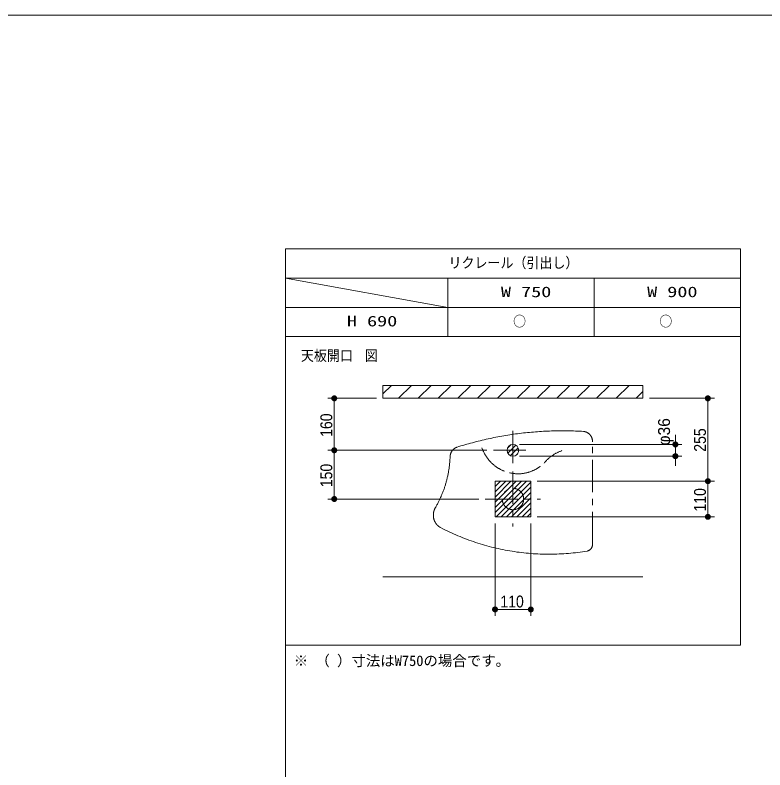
# Model space of a CAD drawing. Units: millimetres, scale not verified. Extents: x -6062 to 6062, y -3045 to 3045.
# Drawn here: x -3755 to -1447, y 446 to 2770 of the extents above; entities that cross this region are included whole.
import ezdxf
from ezdxf.enums import TextEntityAlignment as Align

# ---------------------------------------------------------------- set-up
doc = ezdxf.new("R2010")
doc.units = ezdxf.units.MM
doc.header["$LTSCALE"] = 20
doc.linetypes.add('CHAIN1', pattern=[8, 5, -1, 1, -1])
for name, color, linetype, lineweight in [('0-0_1図面枠', 7, 'Continuous', 9), ('0-2_2寸法-2', 7, 'Continuous', 9), ('0-3_0', 7, 'Continuous', 9), ('0-4_2寸法-1', 7, 'Continuous', 9), ('0-5_3一般', 7, 'Continuous', 9)]:
    doc.layers.add(name, color=color, linetype=linetype, lineweight=lineweight)
doc.styles.add('ＭＳ ゴシック', font='')
doc.styles.add('ＭＳ Ｐゴシック', font='')
doc.styles.get('ＭＳ ゴシック').set_extended_font_data('MS Gothic')
doc.styles.get('ＭＳ Ｐゴシック').set_extended_font_data('MS PGothic')

# ---------------------------------------------------------------- blocks, each defined once
blk = doc.blocks.new('グループ-2')
at = {"layer": '0-0_1図面枠'}
blk.add_lwpolyline([(-80000, 55400), (80000, 55400), (80000, -55400), (-80000, -55400)], close=True, dxfattribs=at)
blk = doc.blocks.new('図面枠')
at = {"layer": '0-0_1図面枠'}
blk.add_blockref('グループ-2', (0, 0), dxfattribs=at)
blk = doc.blocks.new('グループ-4')
at = {"layer": '0-0_1図面枠'}
for p, q in [((-22700, 41000), (-22700, -48600)), ((5300, 39200), (-22700, 39200)), ((-22700, 39200), (-12700, 37400)), ((-12700, 35600), (-12700, 39200)), ((-3700, 35600), (-3700, 39200)), ((-22700, 37400), (5300, 37400))]:
    blk.add_line(p, q, dxfattribs=at)
for points in [[(-22700, 41000), (5300, 41000), (5300, 35600), (-22700, 35600)], [(-22700, 35600), (5300, 35600), (5300, 16600), (-22700, 16600)]]:
    blk.add_lwpolyline(points, close=True, dxfattribs=at)
blk = doc.blocks.new('_Dot')
at = {"layer": '0-3_0'}
for p, q in [((-10, 0), (-20, 0)), ((9.78, 2), (-9.78, 2)), ((7.99, 6), (-7.99, 6)), ((9.16, -3.98), (-9.16, -3.98)), ((6, -7.98), (-6, -7.98))]:
    blk.add_line(p, q, dxfattribs=at)
for points in [[(10, 0), (9.92, 1.25), (9.69, 2.49), (9.3, 3.68), (8.76, 4.82), (8.09, 5.88), (7.29, 6.85), (6.37, 7.71), (5.36, 8.44), (4.26, 9.05), (3.09, 9.51), (1.87, 9.82), (0.63, 9.98), (-0.63, 9.98), (-1.87, 9.82), (-3.09, 9.51), (-4.26, 9.05), (-5.36, 8.44), (-6.37, 7.71), (-7.29, 6.85), (-8.09, 5.88), (-8.76, 4.82), (-9.3, 3.68), (-9.69, 2.49), (-9.92, 1.25), (-10, 0), (0, 0)], [(-10, 0), (-9.92, -1.25), (-9.69, -2.49), (-9.3, -3.68), (-8.76, -4.82), (-8.09, -5.88), (-7.29, -6.85), (-6.37, -7.71), (-5.36, -8.44), (-4.26, -9.05), (-3.09, -9.51), (-1.87, -9.82), (-0.63, -9.98), (0.63, -9.98), (1.87, -9.82), (3.09, -9.51), (4.26, -9.05), (5.36, -8.44), (6.37, -7.71), (7.29, -6.85), (8.09, -5.88), (8.76, -4.82), (9.3, -3.68), (9.69, -2.49), (9.92, -1.25), (10, 0), (0, 0)]]:
    blk.add_lwpolyline(points, close=True, dxfattribs=at)

msp = doc.modelspace()

# ---------------------------------------------------------------- linework, layer by layer
at = {"layer": '0-2_2寸法-2'}
for p, q in [((-1722.5, 1463.01), (-1722.5, 1478.01)), ((-2202.5, 1448), (-1702.5, 1448)), ((-1722.5, 1412), (-1722.5, 1448)), ((-2202.5, 1412), (-1702.5, 1412)), ((-1722.5, 1396.99), (-1722.5, 1381.99))]:
    msp.add_line(p, q, dxfattribs=at)
at = {"layer": '0-4_2寸法-1'}
for p, q in [((-2642.5, 1590), (-2792.5, 1590)), ((-1802.5, 1590), (-1602.5, 1590)), ((-2772.5, 1445.01), (-2772.5, 1574.99)), ((-1622.5, 1350.01), (-1622.5, 1574.99)), ((-2302.5, 1430), (-2792.5, 1430)), ((-2302.5, 1430), (-2792.5, 1430)), ((-2772.5, 1414.99), (-2772.5, 1295.01)), ((-2147.5, 1335), (-1602.5, 1335)), ((-2147.5, 1335), (-1602.5, 1335)), ((-1622.5, 1240.01), (-1622.5, 1319.99)), ((-2327.5, 1280), (-2792.5, 1280)), ((-2147.5, 1225), (-1602.5, 1225)), ((-2277.5, 1205), (-2277.5, 920)), ((-2167.5, 1205), (-2167.5, 920)), ((-2182.51, 940), (-2262.49, 940))]:
    msp.add_line(p, q, dxfattribs=at)
at = {"layer": '0-5_3一般'}
for p, q in [((-2622.5, 1603.4), (-2595.9, 1630)), ((-2574.94, 1590), (-2534.94, 1630)), ((-2513.98, 1590), (-2473.98, 1630)), ((-2453.02, 1590), (-2413.02, 1630)), ((-2392.06, 1590), (-2352.06, 1630)), ((-2331.1, 1590), (-2291.1, 1630)), ((-2270.14, 1590), (-2230.14, 1630)), ((-2209.18, 1590), (-2169.18, 1630)), ((-2148.22, 1590), (-2108.22, 1630)), ((-2087.26, 1590), (-2047.26, 1630)), ((-2026.3, 1590), (-1986.3, 1630)), ((-1965.34, 1590), (-1925.34, 1630)), ((-1904.38, 1590), (-1864.38, 1630)), ((-1843.42, 1590), (-1822.5, 1610.92)), ((-2622.5, 1590), (-1822.5, 1590)), ((-2239.36, 1436.14), (-2228.64, 1446.86)), ((-2238.17, 1421.33), (-2213.83, 1445.67)), ((-2229.87, 1413.63), (-2206.13, 1437.37)), ((-2212.31, 1415.19), (-2207.69, 1419.81)), ((-2277.5, 1334), (-2276.5, 1335)), ((-2277.5, 1318), (-2260.5, 1335)), ((-2277.5, 1302), (-2244.5, 1335)), ((-2277.5, 1286), (-2228.5, 1335)), ((-2277.5, 1270), (-2212.5, 1335)), ((-2277.5, 1254), (-2196.5, 1335)), ((-2277.5, 1238), (-2180.5, 1335)), ((-2274.5, 1225), (-2167.5, 1332)), ((-2258.5, 1225), (-2167.5, 1316)), ((-2242.5, 1225), (-2167.5, 1300)), ((-2226.5, 1225), (-2167.5, 1284)), ((-2210.5, 1225), (-2167.5, 1268)), ((-2194.5, 1225), (-2167.5, 1252)), ((-2178.5, 1225), (-2167.5, 1236)), ((-2622.5, 1040), (-1822.5, 1040)), ((-2622.5, 1040), (-1822.5, 1040))]:
    msp.add_line(p, q, dxfattribs=at)
at = {"layer": '0-5_3一般', "linetype": 'CHAIN1'}
for p, q in [((-2222.5, 1490), (-2222.5, 1370)), ((-2316.73, 1434.48), (-2318.05, 1437.96)), ((-2282.5, 1430), (-2162.5, 1430)), ((-2222.5, 1365), (-2222.5, 1195)), ((-2307.5, 1280), (-2137.5, 1280))]:
    msp.add_line(p, q, dxfattribs=at)
at = {"layer": '0-5_3一般'}
for points in [[(-2622.5, 1630), (-1822.5, 1630), (-1822.5, 1590), (-2622.5, 1590)], [(-2277.5, 1335), (-2167.5, 1335), (-2167.5, 1225), (-2277.5, 1225)], [(-2277.5, 1335), (-2167.5, 1335), (-2167.5, 1225), (-2277.5, 1225)]]:
    msp.add_lwpolyline(points, close=True, dxfattribs=at)
at = {"layer": '0-5_3一般', "linetype": 'CHAIN1'}
for points in [[(-2110.14, 1489.25), (-2116.28, 1489), (-2122.42, 1488.71), (-2128.56, 1488.39), (-2134.69, 1488.04), (-2140.83, 1487.65), (-2146.96, 1487.22), (-2153.09, 1486.76), (-2159.22, 1486.26), (-2165.35, 1485.73), (-2171.47, 1485.16), (-2177.59, 1484.56), (-2183.71, 1483.92), (-2189.82, 1483.25), (-2195.93, 1482.54), (-2202.04, 1481.79), (-2208.14, 1481.01), (-2214.24, 1480.2), (-2220.33, 1479.35), (-2226.42, 1478.47), (-2232.51, 1477.55), (-2238.59, 1476.59), (-2244.67, 1475.6), (-2250.74, 1474.58), (-2256.8, 1473.52), (-2262.86, 1472.42), (-2268.92, 1471.29), (-2274.97, 1470.13), (-2281.01, 1468.93), (-2287.05, 1467.69), (-2293.08, 1466.43), (-2299.1, 1465.12), (-2305.12, 1463.78), (-2311.13, 1462.41), (-2317.14, 1461), (-2323.13, 1459.56), (-2329.12, 1458.08), (-2335.11, 1456.57), (-2341.08, 1455.03), (-2347.05, 1453.44)], [(-1991.08, 1482.93), (-1991.68, 1483.34), (-1992.29, 1483.73), (-1992.9, 1484.1), (-1993.52, 1484.46), (-1994.15, 1484.81), (-1994.79, 1485.13), (-1995.44, 1485.44), (-1996.09, 1485.74), (-1996.75, 1486.02), (-1997.41, 1486.28), (-1998.08, 1486.52), (-1998.75, 1486.75), (-1999.43, 1486.96), (-2000.12, 1487.15), (-2000.8, 1487.33), (-2001.5, 1487.49), (-2002.19, 1487.63), (-2002.89, 1487.75), (-2003.59, 1487.86), (-2004.29, 1487.94), (-2005, 1488.01), (-2005.7, 1488.07), (-2011.84, 1488.42), (-2017.98, 1488.74), (-2024.12, 1489.02), (-2030.26, 1489.26), (-2036.4, 1489.48), (-2042.54, 1489.65), (-2048.69, 1489.79), (-2054.83, 1489.9), (-2060.98, 1489.97), (-2067.13, 1490), (-2073.27, 1490), (-2079.42, 1489.96), (-2085.56, 1489.89), (-2091.71, 1489.78), (-2097.85, 1489.64), (-2104, 1489.46), (-2110.14, 1489.25)], [(-1977.58, 1458.34), (-1977.63, 1459.1), (-1977.71, 1459.85), (-1977.8, 1460.6), (-1977.91, 1461.35), (-1978.03, 1462.1), (-1978.18, 1462.84), (-1978.33, 1463.58), (-1978.51, 1464.32), (-1978.7, 1465.05), (-1978.9, 1465.77), (-1979.13, 1466.49), (-1979.36, 1467.21), (-1979.62, 1467.91), (-1979.89, 1468.62), (-1980.17, 1469.31), (-1980.47, 1470), (-1980.78, 1470.68), (-1981.11, 1471.35), (-1981.46, 1472.01), (-1981.82, 1472.66), (-1982.19, 1473.31), (-1982.58, 1473.94), (-1982.98, 1474.57), (-1983.39, 1475.18), (-1983.82, 1475.78), (-1984.26, 1476.38), (-1984.72, 1476.96), (-1985.19, 1477.53), (-1985.67, 1478.08), (-1986.16, 1478.63), (-1986.66, 1479.16), (-1987.18, 1479.68), (-1987.7, 1480.19), (-1988.24, 1480.68), (-1988.79, 1481.16), (-1989.35, 1481.62), (-1989.92, 1482.07), (-1990.5, 1482.51), (-1991.08, 1482.93)], [(-2382.67, 1443.24), (-2388.58, 1441.42), (-2394.48, 1439.57), (-2395.03, 1439.39), (-2395.58, 1439.19), (-2396.13, 1438.99), (-2396.67, 1438.77), (-2397.21, 1438.54), (-2397.75, 1438.3), (-2398.28, 1438.05), (-2398.81, 1437.79), (-2399.33, 1437.52), (-2399.85, 1437.24), (-2400.36, 1436.94), (-2400.86, 1436.64), (-2401.36, 1436.32), (-2401.86, 1436), (-2402.35, 1435.66), (-2402.83, 1435.32), (-2403.31, 1434.96), (-2403.78, 1434.59), (-2404.24, 1434.22), (-2404.69, 1433.83), (-2405.14, 1433.44), (-2405.59, 1433.04), (-2406.02, 1432.62), (-2406.45, 1432.2), (-2406.87, 1431.77), (-2407.28, 1431.33), (-2407.68, 1430.89), (-2408.08, 1430.43), (-2408.46, 1429.97), (-2408.84, 1429.49), (-2409.21, 1429.01), (-2409.57, 1428.53), (-2409.92, 1428.03), (-2410.27, 1427.53), (-2410.6, 1427.02), (-2410.92, 1426.51), (-2411.24, 1425.98)], [(-2347.05, 1453.44), (-2353, 1451.83), (-2358.95, 1450.18), (-2364.9, 1448.5), (-2370.83, 1446.78), (-2376.76, 1445.03), (-2382.67, 1443.24)], [(-1983.18, 1125.91), (-1982.88, 1126.25), (-1982.58, 1126.6), (-1982.29, 1126.96), (-1982.01, 1127.32), (-1981.73, 1127.69), (-1981.46, 1128.07), (-1981.2, 1128.45), (-1980.95, 1128.84), (-1980.71, 1129.23), (-1980.47, 1129.63), (-1980.24, 1130.03), (-1980.03, 1130.44), (-1979.82, 1130.86), (-1979.61, 1131.28), (-1979.42, 1131.7), (-1979.24, 1132.13), (-1979.06, 1132.57), (-1978.89, 1133.01), (-1978.74, 1133.45), (-1978.59, 1133.89), (-1978.45, 1134.34), (-1978.32, 1134.79), (-1978.2, 1135.25), (-1978.09, 1135.71), (-1977.99, 1136.17), (-1977.89, 1136.63), (-1977.81, 1137.09), (-1977.74, 1137.56), (-1977.68, 1138.03), (-1977.62, 1138.5), (-1977.58, 1138.97), (-1977.54, 1139.44), (-1977.52, 1139.91), (-1977.5, 1140.38), (-1977.5, 1140.86), (-1977.5, 1456.07), (-1977.51, 1456.83), (-1977.53, 1457.58), (-1977.58, 1458.34)], [(-2411.24, 1425.98), (-2411.55, 1425.45), (-2411.84, 1424.92), (-2412.13, 1424.38), (-2412.4, 1423.83), (-2412.67, 1423.28), (-2412.93, 1422.72), (-2413.17, 1422.16), (-2413.41, 1421.59), (-2413.63, 1421.01), (-2413.85, 1420.44), (-2414.05, 1419.85), (-2414.25, 1419.27), (-2414.43, 1418.68), (-2414.6, 1418.08), (-2414.77, 1417.48), (-2414.92, 1416.88), (-2415.06, 1416.28), (-2415.19, 1415.67), (-2415.31, 1415.06), (-2415.41, 1414.45), (-2415.51, 1413.84), (-2415.59, 1413.22), (-2415.67, 1412.61), (-2415.73, 1411.99), (-2415.78, 1411.37), (-2415.82, 1410.75), (-2415.85, 1410.12), (-2415.96, 1407.53), (-2416.09, 1404.93), (-2416.23, 1402.34), (-2416.4, 1399.75), (-2416.58, 1397.15), (-2416.79, 1394.56), (-2417.02, 1391.98), (-2417.26, 1389.39), (-2417.53, 1386.81), (-2417.81, 1384.23), (-2418.12, 1381.65), (-2418.44, 1379.07)], [(-2418.44, 1379.07), (-2418.78, 1376.5), (-2419.15, 1373.93), (-2419.53, 1371.36), (-2419.93, 1368.8), (-2420.35, 1366.24), (-2420.79, 1363.69), (-2421.25, 1361.13), (-2421.73, 1358.59), (-2422.23, 1356.04), (-2422.75, 1353.5), (-2423.29, 1350.97), (-2423.85, 1348.44), (-2424.42, 1345.92), (-2425.02, 1343.4), (-2425.63, 1340.88), (-2426.27, 1338.37), (-2426.92, 1335.87), (-2427.59, 1333.37), (-2428.28, 1330.88), (-2428.99, 1328.4), (-2429.72, 1325.92), (-2430.47, 1323.45), (-2431.23, 1320.98), (-2432.02, 1318.52), (-2432.82, 1316.07), (-2433.64, 1313.63), (-2434.49, 1311.19), (-2435.35, 1308.76), (-2436.22, 1306.34), (-2437.12, 1303.92), (-2438.03, 1301.51), (-2438.97, 1299.12), (-2439.92, 1296.73), (-2440.89, 1294.34), (-2441.87, 1291.97), (-2442.88, 1289.6), (-2443.9, 1287.25), (-2444.94, 1284.9), (-2446, 1282.56)], [(-2124.61, 1392.84), (-2125.32, 1392.02), (-2126.69, 1390.66)], [(-2446, 1282.56), (-2447.08, 1280.24), (-2448.18, 1277.92), (-2449.29, 1275.61), (-2450.42, 1273.31), (-2451.56, 1271.02), (-2452.73, 1268.74), (-2453.91, 1266.47), (-2455.11, 1264.21), (-2456.33, 1261.97), (-2457.56, 1259.73), (-2458.81, 1257.5), (-2460.08, 1255.29), (-2461.36, 1253.08), (-2461.64, 1252.6), (-2461.91, 1252.12), (-2462.17, 1251.64), (-2462.43, 1251.15), (-2462.68, 1250.66), (-2462.93, 1250.16), (-2463.17, 1249.66), (-2463.41, 1249.16), (-2463.63, 1248.66), (-2463.86, 1248.15), (-2464.07, 1247.63), (-2464.28, 1247.12), (-2464.48, 1246.6), (-2464.68, 1246.08), (-2464.87, 1245.56), (-2465.06, 1245.03), (-2465.23, 1244.5), (-2465.4, 1243.97), (-2465.57, 1243.44), (-2465.73, 1242.9), (-2465.88, 1242.36), (-2466.02, 1241.82), (-2466.16, 1241.28), (-2466.29, 1240.74), (-2466.42, 1240.19), (-2466.53, 1239.65)], [(-2466.53, 1239.65), (-2466.65, 1239.1), (-2466.75, 1238.55), (-2466.85, 1237.99), (-2466.94, 1237.44), (-2467.02, 1236.89), (-2467.1, 1236.33), (-2467.17, 1235.77), (-2467.23, 1235.22), (-2467.29, 1234.66), (-2467.34, 1234.1), (-2467.39, 1233.54), (-2467.42, 1232.98), (-2467.45, 1232.42), (-2467.47, 1231.86), (-2467.49, 1231.29), (-2467.5, 1230.73), (-2467.5, 1230.17), (-2467.5, 1229.61), (-2467.48, 1229.05), (-2467.46, 1228.49), (-2467.44, 1227.92), (-2467.41, 1227.36), (-2467.37, 1226.8), (-2467.32, 1226.24), (-2467.27, 1225.68), (-2467.21, 1225.13), (-2467.14, 1224.57), (-2467.07, 1224.01), (-2466.99, 1223.46), (-2466.9, 1222.9), (-2466.81, 1222.35), (-2466.71, 1221.8), (-2466.6, 1221.25), (-2466.48, 1220.7), (-2466.36, 1220.15), (-2466.24, 1219.61), (-2466.1, 1219.07), (-2465.96, 1218.53), (-2465.81, 1217.99)], [(-2465.81, 1217.99), (-2465.66, 1217.45), (-2465.5, 1216.91), (-2465.33, 1216.38), (-2465.16, 1215.85), (-2464.98, 1215.32), (-2464.79, 1214.8), (-2464.6, 1214.28), (-2464.4, 1213.76), (-2464.19, 1213.24), (-2463.98, 1212.73), (-2463.76, 1212.22), (-2463.54, 1211.71), (-2463.3, 1211.2), (-2463.07, 1210.7), (-2462.82, 1210.21), (-2462.58, 1209.71), (-2462.32, 1209.22), (-2462.06, 1208.73), (-2461.79, 1208.25), (-2461.52, 1207.77), (-2461.24, 1207.3), (-2460.95, 1206.82), (-2460.66, 1206.36), (-2460.37, 1205.89), (-2460.07, 1205.43), (-2459.76, 1204.98), (-2459.45, 1204.53), (-2459.13, 1204.08), (-2458.8, 1203.64), (-2458.47, 1203.2), (-2458.14, 1202.77), (-2457.8, 1202.34), (-2457.45, 1201.92), (-2457.1, 1201.5), (-2456.75, 1201.09), (-2456.39, 1200.68), (-2456.02, 1200.28), (-2455.65, 1199.88), (-2455.28, 1199.49)], [(-2455.28, 1199.49), (-2454.9, 1199.11), (-2454.51, 1198.72), (-2454.12, 1198.35), (-2453.73, 1197.98), (-2453.33, 1197.61), (-2452.93, 1197.25), (-2452.52, 1196.9), (-2452.11, 1196.55), (-2451.69, 1196.21), (-2451.27, 1195.87), (-2450.85, 1195.54), (-2450.42, 1195.22), (-2449.99, 1194.9), (-2449.55, 1194.59), (-2449.11, 1194.28), (-2448.67, 1193.99), (-2448.22, 1193.69), (-2447.77, 1193.41), (-2447.32, 1193.12), (-2446.86, 1192.85), (-2446.4, 1192.58), (-2445.94, 1192.32), (-2445.47, 1192.07), (-2445, 1191.82), (-2438.48, 1188.48), (-2431.93, 1185.2), (-2425.35, 1181.99), (-2418.74, 1178.85), (-2412.1, 1175.78), (-2405.44, 1172.77), (-2398.75, 1169.83), (-2392.04, 1166.96), (-2385.3, 1164.15), (-2378.53, 1161.42), (-2371.74, 1158.75), (-2364.93, 1156.15), (-2358.1, 1153.62), (-2351.24, 1151.16), (-2344.37, 1148.77)], [(-2344.37, 1148.77), (-2337.47, 1146.45), (-2330.55, 1144.2), (-2323.62, 1142.02), (-2316.66, 1139.91), (-2309.69, 1137.87), (-2302.69, 1135.91), (-2295.69, 1134.01), (-2288.66, 1132.18), (-2281.62, 1130.43), (-2274.56, 1128.74), (-2267.49, 1127.13), (-2260.41, 1125.59), (-2253.31, 1124.12), (-2246.2, 1122.73), (-2239.08, 1121.4), (-2231.94, 1120.15), (-2224.8, 1118.97), (-2217.64, 1117.86), (-2210.48, 1116.83), (-2203.31, 1115.87), (-2196.13, 1114.98), (-2188.94, 1114.16), (-2181.74, 1113.42), (-2174.54, 1112.75), (-2167.33, 1112.15), (-2160.12, 1111.62), (-2152.9, 1111.17), (-2145.68, 1110.79), (-2138.46, 1110.49), (-2131.24, 1110.26), (-2124.01, 1110.1), (-2116.78, 1110.01), (-2109.55, 1110), (-2102.32, 1110.06), (-2095.1, 1110.19), (-2087.87, 1110.4), (-2080.64, 1110.68), (-2073.42, 1111.04), (-2066.21, 1111.46)], [(-2066.21, 1111.46), (-2058.99, 1111.96), (-2051.78, 1112.54), (-2044.58, 1113.18), (-2037.38, 1113.9), (-2030.19, 1114.69), (-2023.01, 1115.56), (-2015.83, 1116.5), (-2008.67, 1117.51), (-2001.51, 1118.59), (-1994.36, 1119.74), (-1993.92, 1119.82), (-1993.49, 1119.91), (-1993.06, 1120.01), (-1992.63, 1120.12), (-1992.2, 1120.24), (-1991.78, 1120.37), (-1991.36, 1120.5), (-1990.94, 1120.65), (-1990.52, 1120.81), (-1990.11, 1120.98), (-1989.7, 1121.16), (-1989.3, 1121.35), (-1988.9, 1121.54), (-1988.5, 1121.75), (-1988.11, 1121.97), (-1987.72, 1122.19), (-1987.34, 1122.43), (-1986.96, 1122.67), (-1986.59, 1122.92), (-1986.22, 1123.19), (-1985.86, 1123.46), (-1985.5, 1123.73), (-1985.15, 1124.02), (-1984.81, 1124.32), (-1984.47, 1124.62), (-1984.14, 1124.93), (-1983.81, 1125.25), (-1983.5, 1125.58), (-1983.18, 1125.91)]]:
    msp.add_lwpolyline(points, dxfattribs=at)
at = {"layer": '0-5_3一般'}
msp.add_circle((-2222.5, 1430), 18, dxfattribs=at)
msp.add_circle((-2222.5, 1430), 18, dxfattribs=at)
at = {"layer": '0-5_3一般', "linetype": 'CHAIN1'}
msp.add_circle((-2222.5, 1280), 33, dxfattribs=at)
for centre, radius, start, end in [((-2205.33, 1476.49), 119.06, 200.66442, 256.59368), ((-2031.18, 1312.34), 123.33, 109.09792, 139.25124), ((-2206.67, 1470.86), 113.27, 256.59368, 314.92282)]:
    msp.add_arc(centre, radius, start, end, dxfattribs=at)

# ---------------------------------------------------------------- block references
at = {"layer": '0-0_1図面枠', "xscale": 0.05, "yscale": 0.05}
for name in ['図面枠', 'グループ-4']:
    msp.add_blockref(name, (-1787.5, 0), dxfattribs=at)
at = {"layer": '0-2_2寸法-2', "xscale": 0.7503418, "yscale": 0.7503418}
for p, rotation in [((-1722.5, 1448), 270), ((-1722.5, 1412), 90)]:
    msp.add_blockref('_Dot', p, dxfattribs=dict(at, rotation=rotation))
at = {"layer": '0-4_2寸法-1', "xscale": 0.7503418, "yscale": 0.7503418}
for p, rotation in [((-2772.5, 1590), 90), ((-1622.5, 1590), 90), ((-2772.5, 1430), 270), ((-2772.5, 1430), 90), ((-1622.5, 1335), 270), ((-1622.5, 1335), 90), ((-2772.5, 1280), 270), ((-1622.5, 1225), 270), ((-2277.5, 940), 180)]:
    msp.add_blockref('_Dot', p, dxfattribs=dict(at, rotation=rotation))
msp.add_blockref('_Dot', (-2167.5, 940), dxfattribs=at)

# ---------------------------------------------------------------- texts
at = {"layer": '0-0_1図面枠', "style": 'ＭＳ ゴシック'}
for s, width, p in [('リクレール（引出し）', 0.9, (-2420.67, 1981.44)), ('W 750', 1.4, (-2259.45, 1891.74)), ('W 900', 1.4, (-1809.45, 1891.74)), ('H 690', 1.4, (-2733.49, 1801.74)), ('○', 0.9, (-2222.09, 1801.25)), ('○', 0.9, (-1772.09, 1801.25)), ('天板開口', 0.9, (-2875, 1695.64)), ('図', 0.9, (-2678.27, 1695.64))]:
    msp.add_text(s, height=32.55, dxfattribs=dict(at, width=width)).set_placement(p, align=Align.BOTTOM_LEFT)
msp.add_text('※ （ ）寸法はW750の場合です。', height=32.55, dxfattribs=at).set_placement((-2897.1, 756.01), align=Align.BOTTOM_LEFT)
at = {"layer": '0-2_2寸法-2', "style": 'ＭＳ Ｐゴシック'}
msp.add_text('φ36', height=36.66, rotation=90, dxfattribs=at).set_placement((-1728.06, 1444.57), align=Align.BOTTOM_LEFT)
at = {"layer": '0-4_2寸法-1', "style": 'ＭＳ Ｐゴシック', "width": 0.9}
for s, p in [('160', (-2767.54, 1471.39)), ('255', (-1617.44, 1425.61)), ('150', (-2767.54, 1316.39)), ('110', (-1617.54, 1241.39))]:
    msp.add_text(s, height=36.66, rotation=90, dxfattribs=at).set_placement(p, align=Align.BOTTOM_LEFT)
msp.add_text('110', height=36.66, dxfattribs=at).set_placement((-2261.11, 935.04), align=Align.BOTTOM_LEFT)

doc.saveas('drawing.dxf')
